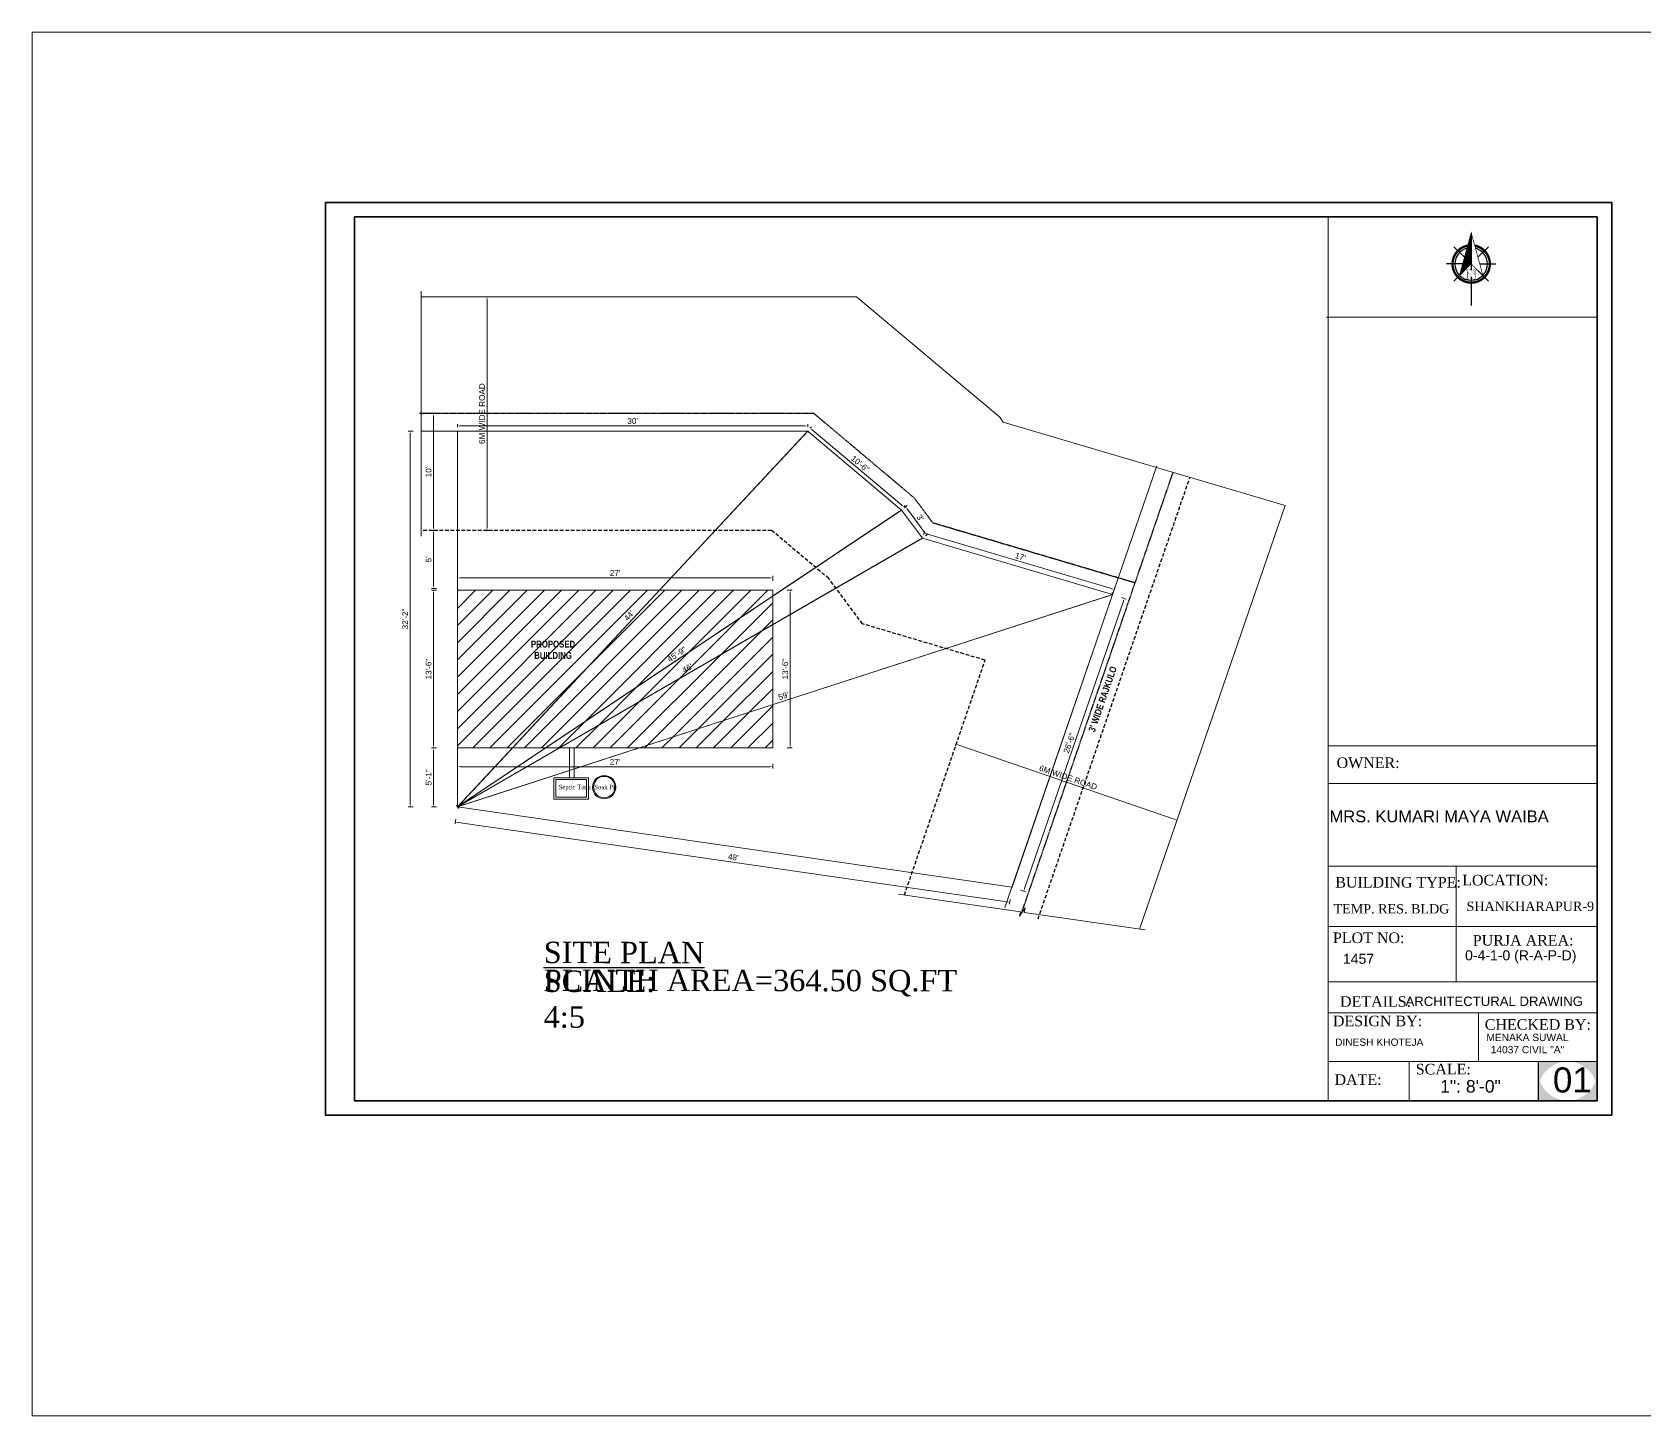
# Model space of a CAD drawing. Header units: inches. Extents: x 45643 to 78083, y -17830 to -3084.
# Drawn here: x 47550 to 48875, y -14498 to -13361 of the extents above; entities that cross this region are included whole.
import ezdxf

# ---------------------------------------------------------------- set-up
doc = ezdxf.new("R2010")
doc.units = ezdxf.units.IN
doc.header["$MEASUREMENT"] = 0
doc.linetypes.add('CENTER2', pattern=[1.125, 0.75, -0.125, 0.125, -0.125])
doc.linetypes.add('DASHED2', pattern=[0.375, 0.25, -0.125])
doc.layers.add('DIMENTION', color=8, linetype='Continuous')
doc.layers.add('plan wall', color=7, linetype='Continuous')
for name, color, linetype, lineweight in [('door', 3, 'Continuous', 13), ('REBARS', 50, 'Continuous', 20), ('Siteplan', 7, 'Continuous', 30), ('steps', 253, 'Continuous', 20), ('Text', 7, 'Continuous', 9), ('WALL - A', 1, 'Continuous', 40)]:
    doc.layers.add(name, color=color, linetype=linetype, lineweight=lineweight)
doc.layers.add('Normal Wall', color=7, linetype='Continuous', lineweight=35, true_color=0xffaf89)
doc.layers.add('Rear Wall', color=7, linetype='Continuous', lineweight=20, true_color=0xd4e480)
doc.styles.add('Lettring Text', font='arial.ttf')
doc.styles.get("Standard").update_dxf_attribs({"font": 'times.ttf'})
doc.styles.add('SwissBT', font='swiss.ttf', dxfattribs={"height": 12})
doc.dimstyles.new('Copy of Standard', dxfattribs={"dimtxt": 5, "dimasz": 6, "dimexe": 6, "dimexo": 12, "dimgap": 6, "dimtad": 1, "dimdec": 0, "dimzin": 0, "dimdsep": 46, "dimlunit": 3, "dimtxsty": 'Standard', "dimblk": 'OBLIQUE', "dimcen": 0.09, "dimdle": 6, "dimclrd": 256, "dimclre": 256, "dimclrt": 256, "dimadec": 0, "dimazin": 0, "dimtfac": 1, "dimtdec": 0, "dimtix": 1, "dimtmove": 2, "dimatfit": 3, "dimfxl": 6, "dimfxlon": 1, "dimtolj": 1, "dimtzin": 0, "dimlwd": 13, "dimlwe": 13, "dimarcsym": 0})
pattern_1 = [(45, (-679.002, -2786.974), (-8.83883476, 8.83883476), [])]

# ---------------------------------------------------------------- blocks, each defined once
blk = doc.blocks.new('*D1180')
at = {"layer": 'Defpoints', "color": 0, "ltscale": 0.5, "transparency": 16777216}
for p in [(355384.2, -32941.4), (355954.3, -33023.8), (355952, -33039.5)]:
    blk.add_point(p, dxfattribs=at)
at = {"layer": 'steps', "color": 7, "ltscale": 0.5, "transparency": 16777216}
for p, q in [((355382.4, -32954.1), (355381.6, -32959)), ((355384.8, -32957.5), (355949.2, -33039)), ((355952.4, -33036.5), (355951.7, -33041.4))]:
    blk.add_line(p, q, dxfattribs=at)
for points in [[(355384.8, -32957), (355384.7, -32957.9), (355381.9, -32957)], [(355949.2, -33038.6), (355949.1, -33039.5), (355952, -33039.5)]]:
    blk.add_solid(points, dxfattribs=at)
at = {"layer": 'steps', "color": 7, "ltscale": 0.5, "transparency": 16777216, "insert": (355667.7, -32993.2), "char_height": 6, "attachment_point": 5, "rotation": 351.7744, "style": 'Lettring Text'}
blk.add_mtext("\\A1;48'", dxfattribs=at)
blk = doc.blocks.new('_Oblique')
at = {"color": 0, "linetype": 'ByBlock', "lineweight": -2}
blk.add_line((-0.5, -0.5), (0.5, 0.5), dxfattribs=at)
blk = doc.blocks.new('*D1181')
at = {"layer": 'Defpoints', "color": 0, "ltscale": 0.5, "transparency": 16777216}
for p in [(355384.2, -32555.2), (355335.5, -32941.4), (355384.2, -32941.4)]:
    blk.add_point(p, dxfattribs=at)
at = {"layer": 'steps', "color": 7, "ltscale": 0.5, "transparency": 16777216}
for p, q in [((355338.5, -32555.2), (355333.5, -32555.2)), ((355335.5, -32558), (355335.5, -32938.5)), ((355338.5, -32941.4), (355333.5, -32941.4))]:
    blk.add_line(p, q, dxfattribs=at)
for points in [[(355335, -32558), (355336, -32558), (355335.5, -32555.2)], [(355335, -32938.5), (355336, -32938.5), (355335.5, -32941.4)]]:
    blk.add_solid(points, dxfattribs=at)
at = {"layer": 'steps', "color": 7, "ltscale": 0.5, "transparency": 16777216, "insert": (355330.4, -32748.3), "char_height": 6, "attachment_point": 5, "rotation": 90, "style": 'Lettring Text'}
blk.add_mtext('\\A1;32\'-2"', dxfattribs=at)
blk = doc.blocks.new('*D1182')
at = {"layer": 'Defpoints', "color": 0, "ltscale": 0.5, "transparency": 16777216}
for p in [(355384.2, -32537.2), (355359.5, -32657.2), (355384.2, -32657.2)]:
    blk.add_point(p, dxfattribs=at)
at = {"layer": 'steps', "color": 7, "ltscale": 0.5, "transparency": 16777216}
for p, q in [((355362.5, -32537.2), (355357.5, -32537.2)), ((355359.5, -32540), (355359.5, -32654.3)), ((355362.5, -32657.2), (355357.5, -32657.2))]:
    blk.add_line(p, q, dxfattribs=at)
for points in [[(355359, -32540), (355360, -32540), (355359.5, -32537.2)], [(355359, -32654.3), (355360, -32654.3), (355359.5, -32657.2)]]:
    blk.add_solid(points, dxfattribs=at)
at = {"layer": 'steps', "color": 7, "ltscale": 0.5, "transparency": 16777216, "insert": (355354.4, -32597.2), "char_height": 6, "attachment_point": 5, "rotation": 90, "style": 'Lettring Text'}
blk.add_mtext("\\A1;10'", dxfattribs=at)
blk = doc.blocks.new('*D1183')
at = {"layer": 'Defpoints', "color": 0, "ltscale": 0.5, "transparency": 16777216}
for p in [(355939.9, -32751.8), (356166.9, -32829.9), (356123.8, -32955.1)]:
    blk.add_point(p, dxfattribs=at)
at = {"layer": 'steps', "color": 7, "ltscale": 0.5, "transparency": 16777216}
for p, q in [((355897.9, -32874.2), (355896.2, -32878.9)), ((355899.6, -32878), (356121.1, -32954.2)), ((356124.8, -32952.3), (356123.2, -32957))]:
    blk.add_line(p, q, dxfattribs=at)
for points in [[(355899.7, -32877.5), (355899.4, -32878.4), (355896.9, -32877)], [(356121.3, -32953.7), (356121, -32954.6), (356123.8, -32955.1)]]:
    blk.add_solid(points, dxfattribs=at)
at = {"layer": 'steps', "color": 7, "ltscale": 0.5, "transparency": 16777216, "insert": (356012, -32911.3), "char_height": 6, "attachment_point": 5, "rotation": 341.019, "style": 'Lettring Text'}
blk.add_mtext('\\A1;6M WIDE ROAD', dxfattribs=at)
blk = doc.blocks.new('*D1184')
at = {"layer": 'Defpoints', "color": 0, "ltscale": 0.5, "transparency": 16777216}
for p in [(356057.7, -32723.1), (356057.7, -32723.1), (355384.2, -32941.4)]:
    blk.add_point(p, dxfattribs=at)
at = {"layer": 'steps', "color": 7, "ltscale": 0.5, "transparency": 16777216}
for p, q in [((355386.9, -32940.5), (356055, -32724)), ((356057.7, -32723.1), (356057.1, -32721.2)), ((355384.2, -32941.4), (355383.6, -32939.5))]:
    blk.add_line(p, q, dxfattribs=at)
for points in [[(356054.8, -32723.5), (356055.1, -32724.4), (356057.7, -32723.1)], [(355386.8, -32940.1), (355387.1, -32941), (355384.2, -32941.4)]]:
    blk.add_solid(points, dxfattribs=at)
at = {"layer": 'steps', "color": 7, "ltscale": 0.5, "transparency": 16777216, "insert": (355719.4, -32827.4), "char_height": 6, "attachment_point": 5, "rotation": 17.9588, "style": 'Lettring Text'}
blk.add_mtext("\\A1;59'", dxfattribs=at)
blk = doc.blocks.new('*D1176')
at = {"layer": 'Defpoints', "color": 0, "ltscale": 0.5, "transparency": 16777216}
for p in [(355862.1, -32665.2), (355862.1, -32665.2), (355384.2, -32941.4)]:
    blk.add_point(p, dxfattribs=at)
at = {"layer": 'steps', "color": 7, "ltscale": 0.5, "transparency": 16777216}
for p, q in [((355386.7, -32940), (355859.6, -32666.6)), ((355862.1, -32665.2), (355861.1, -32663.4)), ((355384.2, -32941.4), (355383.2, -32939.7))]:
    blk.add_line(p, q, dxfattribs=at)
for points in [[(355859.4, -32666.2), (355859.8, -32667), (355862.1, -32665.2)], [(355386.4, -32939.5), (355386.9, -32940.4), (355384.2, -32941.4)]]:
    blk.add_solid(points, dxfattribs=at)
at = {"layer": 'steps', "color": 7, "ltscale": 0.5, "transparency": 16777216, "insert": (355620.6, -32798.9), "char_height": 6, "attachment_point": 5, "rotation": 30.029, "style": 'Lettring Text'}
blk.add_mtext("\\A1;46'", dxfattribs=at)
blk = doc.blocks.new('*D1177')
at = {"layer": 'Defpoints', "color": 0, "ltscale": 0.5, "transparency": 16777216}
for p in [(355840.6, -32636.3), (355840.6, -32636.3), (355384.2, -32941.4)]:
    blk.add_point(p, dxfattribs=at)
at = {"layer": 'steps', "color": 7, "ltscale": 0.5, "transparency": 16777216}
for p, q in [((355386.6, -32939.8), (355838.2, -32637.9)), ((355840.6, -32636.3), (355841.7, -32637.9)), ((355384.2, -32941.4), (355385.3, -32943.1))]:
    blk.add_line(p, q, dxfattribs=at)
for points in [[(355837.9, -32637.5), (355838.5, -32638.3), (355840.6, -32636.3)], [(355386.3, -32939.4), (355386.8, -32940.2), (355384.2, -32941.4)]]:
    blk.add_solid(points, dxfattribs=at)
at = {"layer": 'steps', "color": 7, "ltscale": 0.5, "transparency": 16777216, "insert": (355609.6, -32784.6), "char_height": 6, "attachment_point": 5, "rotation": 33.7635, "style": 'Lettring Text'}
blk.add_mtext('\\A1;45\'-9"', dxfattribs=at)
blk = doc.blocks.new('*D1178')
at = {"layer": 'Defpoints', "color": 0, "ltscale": 0.5, "transparency": 16777216}
for p in [(355744.2, -32555.2), (355744.2, -32555.2), (355384.2, -32941.4)]:
    blk.add_point(p, dxfattribs=at)
at = {"layer": 'steps', "color": 7, "ltscale": 0.5, "transparency": 16777216}
for p, q in [((355386.1, -32939.3), (355742.2, -32557.3)), ((355744.2, -32555.2), (355745.6, -32556.5)), ((355384.2, -32941.4), (355385.6, -32942.8))]:
    blk.add_line(p, q, dxfattribs=at)
for points in [[(355741.9, -32556.9), (355742.6, -32557.6), (355744.2, -32555.2)], [(355385.8, -32939), (355386.5, -32939.6), (355384.2, -32941.4)]]:
    blk.add_solid(points, dxfattribs=at)
at = {"layer": 'steps', "color": 7, "ltscale": 0.5, "transparency": 16777216, "insert": (355560.5, -32744.9), "char_height": 6, "attachment_point": 5, "rotation": 47.0142, "style": 'Lettring Text'}
blk.add_mtext("\\A1;44'", dxfattribs=at)
blk = doc.blocks.new('*D1185')
at = {"layer": 'Defpoints', "color": 0, "ltscale": 0.5, "transparency": 16777216}
for p in [(355384.2, -32706.1), (355384.2, -32718.8), (355708.2, -32718.8)]:
    blk.add_point(p, dxfattribs=at)
at = {"layer": 'steps', "color": 7, "ltscale": 0.5, "transparency": 16777216}
for p, q in [((355384.2, -32709.1), (355384.2, -32704.1)), ((355705.3, -32706.1), (355387.1, -32706.1)), ((355708.2, -32709.1), (355708.2, -32704.1))]:
    blk.add_line(p, q, dxfattribs=at)
for points in [[(355387.1, -32705.7), (355387.1, -32706.6), (355384.2, -32706.1)], [(355705.3, -32705.7), (355705.3, -32706.6), (355708.2, -32706.1)]]:
    blk.add_solid(points, dxfattribs=at)
at = {"layer": 'steps', "color": 7, "ltscale": 0.5, "transparency": 16777216, "insert": (355546.2, -32701.1), "char_height": 6, "attachment_point": 5, "style": 'Lettring Text'}
blk.add_mtext("\\A1;27'", dxfattribs=at)
blk = doc.blocks.new('*D1186')
at = {"layer": 'Defpoints', "color": 0, "ltscale": 0.5, "transparency": 16777216}
for p in [(355384.2, -32880.8), (355708.2, -32880.8), (355708.2, -32900.1)]:
    blk.add_point(p, dxfattribs=at)
at = {"layer": 'steps', "color": 7, "ltscale": 0.5, "transparency": 16777216}
for p, q in [((355384.2, -32897.1), (355384.2, -32902.1)), ((355387.1, -32900.1), (355705.3, -32900.1)), ((355708.2, -32897.1), (355708.2, -32902.1))]:
    blk.add_line(p, q, dxfattribs=at)
for points in [[(355387.1, -32899.7), (355387.1, -32900.6), (355384.2, -32900.1)], [(355705.3, -32899.7), (355705.3, -32900.6), (355708.2, -32900.1)]]:
    blk.add_solid(points, dxfattribs=at)
at = {"layer": 'steps', "color": 7, "ltscale": 0.5, "transparency": 16777216, "insert": (355546.2, -32895.1), "char_height": 6, "attachment_point": 5, "style": 'Lettring Text'}
blk.add_mtext("\\A1;27'", dxfattribs=at)
blk = doc.blocks.new('*D1179')
at = {"layer": 'Defpoints', "color": 0, "ltscale": 0.5, "transparency": 16777216}
for p in [(355708.2, -32718.8), (355726.1, -32718.8), (355708.2, -32880.8)]:
    blk.add_point(p, dxfattribs=at)
at = {"layer": 'steps', "color": 7, "ltscale": 0.5, "transparency": 16777216}
for p, q in [((355723.1, -32718.8), (355728.1, -32718.8)), ((355726.1, -32877.9), (355726.1, -32721.7)), ((355723.1, -32880.8), (355728.1, -32880.8))]:
    blk.add_line(p, q, dxfattribs=at)
for points in [[(355725.7, -32721.7), (355726.6, -32721.7), (355726.1, -32718.8)], [(355725.7, -32877.9), (355726.6, -32877.9), (355726.1, -32880.8)]]:
    blk.add_solid(points, dxfattribs=at)
at = {"layer": 'steps', "color": 7, "ltscale": 0.5, "transparency": 16777216, "insert": (355721.1, -32799.8), "char_height": 6, "attachment_point": 5, "rotation": 90, "style": 'Lettring Text'}
blk.add_mtext('\\A1;13\'-6"', dxfattribs=at)
blk = doc.blocks.new('*D1187')
at = {"layer": 'Defpoints', "color": 0, "ltscale": 0.5, "transparency": 16777216}
for p in [(355384.2, -32657.2), (355359.5, -32716.8), (355384.2, -32716.8)]:
    blk.add_point(p, dxfattribs=at)
at = {"layer": 'steps', "color": 7, "ltscale": 0.5, "transparency": 16777216}
for p, q in [((355362.5, -32657.2), (355357.5, -32657.2)), ((355359.5, -32660), (355359.5, -32713.9)), ((355362.5, -32716.8), (355357.5, -32716.8))]:
    blk.add_line(p, q, dxfattribs=at)
for points in [[(355359, -32660), (355360, -32660), (355359.5, -32657.2)], [(355359, -32713.9), (355360, -32713.9), (355359.5, -32716.8)]]:
    blk.add_solid(points, dxfattribs=at)
at = {"layer": 'steps', "color": 7, "ltscale": 0.5, "transparency": 16777216, "insert": (355354.4, -32687), "char_height": 6, "attachment_point": 5, "rotation": 90, "style": 'Lettring Text'}
blk.add_mtext("\\A1;5'", dxfattribs=at)
blk = doc.blocks.new('*D1188')
at = {"layer": 'Defpoints', "color": 0, "ltscale": 0.5, "transparency": 16777216}
for p in [(355570.6, -32417.2), (355414.5, -32657.2), (355570.6, -32657.2)]:
    blk.add_point(p, dxfattribs=at)
at = {"layer": 'steps', "color": 7, "ltscale": 0.5, "transparency": 16777216}
for p, q in [((355417.5, -32417.2), (355412.5, -32417.2)), ((355414.5, -32420), (355414.5, -32654.3)), ((355417.5, -32657.2), (355412.5, -32657.2))]:
    blk.add_line(p, q, dxfattribs=at)
for points in [[(355414, -32420), (355415, -32420), (355414.5, -32417.2)], [(355414, -32654.3), (355415, -32654.3), (355414.5, -32657.2)]]:
    blk.add_solid(points, dxfattribs=at)
at = {"layer": 'steps', "color": 7, "ltscale": 0.5, "transparency": 16777216, "insert": (355409.4, -32537.2), "char_height": 6, "attachment_point": 5, "rotation": 90, "style": 'Lettring Text'}
blk.add_mtext('\\A1;6M WIDE ROAD', dxfattribs=at)
blk = doc.blocks.new('*D1189')
at = {"layer": 'Defpoints', "color": 0, "ltscale": 0.5, "transparency": 16777216}
for p in [(355384.2, -32549.9), (355384.2, -32555.2), (355744.2, -32555.2)]:
    blk.add_point(p, dxfattribs=at)
at = {"layer": 'steps', "color": 7, "ltscale": 0.5, "transparency": 16777216}
for p, q in [((355384.2, -32551.2), (355384.2, -32547.9)), ((355741.3, -32549.9), (355387.1, -32549.9)), ((355744.2, -32551.2), (355744.2, -32547.9))]:
    blk.add_line(p, q, dxfattribs=at)
for points in [[(355387.1, -32549.4), (355387.1, -32550.3), (355384.2, -32549.9)], [(355741.3, -32549.4), (355741.3, -32550.3), (355744.2, -32549.9)]]:
    blk.add_solid(points, dxfattribs=at)
at = {"layer": 'steps', "color": 7, "ltscale": 0.5, "transparency": 16777216, "insert": (355564.2, -32544.8), "char_height": 6, "attachment_point": 5, "style": 'Lettring Text'}
blk.add_mtext("\\A1;30'", dxfattribs=at)
blk = doc.blocks.new('*D1190')
at = {"layer": 'Defpoints', "color": 0, "ltscale": 0.5, "transparency": 16777216}
for p in [(355744.2, -32555.2), (355746.7, -32552.1), (355840.6, -32636.3)]:
    blk.add_point(p, dxfattribs=at)
at = {"layer": 'door', "color": 7, "ltscale": 0.5, "transparency": 16777216}
for p, q in [((355746.7, -32552.1), (355748, -32550.6)), ((355840.9, -32631.4), (355748.9, -32554)), ((355843.1, -32633.3), (355844.4, -32631.7))]:
    blk.add_line(p, q, dxfattribs=at)
for points in [[(355749.2, -32553.6), (355748.6, -32554.4), (355746.7, -32552.1)], [(355841.2, -32631), (355840.6, -32631.8), (355843.1, -32633.3)]]:
    blk.add_solid(points, dxfattribs=at)
at = {"layer": 'door', "color": 7, "ltscale": 0.5, "transparency": 16777216, "insert": (355798.2, -32588.8), "char_height": 6, "attachment_point": 5, "rotation": 319.9182, "style": 'Lettring Text'}
blk.add_mtext('\\A1;10\'-6"', dxfattribs=at)
blk = doc.blocks.new('*D1191')
at = {"layer": 'Defpoints', "color": 0, "ltscale": 0.5, "transparency": 16777216}
for p in [(355840.6, -32636.3), (355845, -32633), (355862.1, -32665.2)]:
    blk.add_point(p, dxfattribs=at)
at = {"layer": 'steps', "color": 7, "ltscale": 0.5, "transparency": 16777216}
for p, q in [((355843.8, -32633.9), (355846.6, -32631.8)), ((355864.7, -32659.6), (355846.7, -32635.3)), ((355865.3, -32662.8), (355868.1, -32660.7))]:
    blk.add_line(p, q, dxfattribs=at)
for points in [[(355847.1, -32635), (355846.3, -32635.6), (355845, -32633)], [(355865.1, -32659.3), (355864.4, -32659.9), (355866.5, -32661.9)]]:
    blk.add_solid(points, dxfattribs=at)
at = {"layer": 'steps', "color": 7, "ltscale": 0.5, "transparency": 16777216, "insert": (355859.8, -32644.4), "char_height": 6, "attachment_point": 5, "rotation": 306.6739, "style": 'Lettring Text'}
blk.add_mtext("\\A1;3'", dxfattribs=at)
blk = doc.blocks.new('*D1192')
at = {"layer": 'Defpoints', "color": 0, "ltscale": 0.5, "transparency": 16777216}
for p in [(355862.1, -32665.2), (355863.6, -32660), (356057.7, -32723.1)]:
    blk.add_point(p, dxfattribs=at)
at = {"layer": 'steps', "color": 7, "ltscale": 0.5, "transparency": 16777216}
for p, q in [((355863.2, -32661.3), (355864.2, -32658.1)), ((356056.5, -32717.1), (355866.4, -32660.8)), ((356058.8, -32719.3), (356059.8, -32716))]:
    blk.add_line(p, q, dxfattribs=at)
for points in [[(355866.5, -32660.4), (355866.2, -32661.3), (355863.6, -32660)], [(356056.6, -32716.7), (356056.3, -32717.6), (356059.2, -32717.9)]]:
    blk.add_solid(points, dxfattribs=at)
at = {"layer": 'steps', "color": 7, "ltscale": 0.5, "transparency": 16777216, "insert": (355962.8, -32684.2), "char_height": 6, "attachment_point": 5, "rotation": 343.4993, "style": 'Lettring Text'}
blk.add_mtext("\\A1;17'", dxfattribs=at)
blk = doc.blocks.new('*D1193')
at = {"layer": 'Defpoints', "color": 0, "ltscale": 0.5, "transparency": 16777216}
for p in [(356057.7, -32723.1), (356069.7, -32727.2), (355954.3, -33023.8)]:
    blk.add_point(p, dxfattribs=at)
at = {"layer": 'steps', "color": 7, "ltscale": 0.5, "transparency": 16777216}
for p, q in [((355967.2, -33025.2), (356068.8, -32729.9)), ((356066.9, -32726.3), (356071.6, -32727.9)), ((355963.4, -33027), (355968.2, -33028.6))]:
    blk.add_line(p, q, dxfattribs=at)
for points in [[(356068.3, -32729.8), (356069.2, -32730.1), (356069.7, -32727.2)], [(355966.7, -33025.1), (355967.7, -33025.4), (355966.3, -33027.9)]]:
    blk.add_solid(points, dxfattribs=at)
at = {"layer": 'steps', "color": 7, "ltscale": 0.5, "transparency": 16777216, "insert": (356013.2, -32875.9), "char_height": 6, "attachment_point": 5, "rotation": 71.019, "style": 'Lettring Text'}
blk.add_mtext('\\A1;26\'-6"', dxfattribs=at)
blk = doc.blocks.new('*D1194')
at = {"layer": 'Defpoints', "color": 0, "ltscale": 0.5, "transparency": 16777216}
for p in [(355359.5, -32718.8), (355384.2, -32718.8), (355384.2, -32880.8)]:
    blk.add_point(p, dxfattribs=at)
at = {"layer": 'steps', "color": 7, "ltscale": 0.5, "transparency": 16777216}
for p, q in [((355362.5, -32718.8), (355357.5, -32718.8)), ((355359.5, -32877.9), (355359.5, -32721.7)), ((355362.5, -32880.8), (355357.5, -32880.8))]:
    blk.add_line(p, q, dxfattribs=at)
for points in [[(355359, -32721.7), (355360, -32721.7), (355359.5, -32718.8)], [(355359, -32877.9), (355360, -32877.9), (355359.5, -32880.8)]]:
    blk.add_solid(points, dxfattribs=at)
at = {"layer": 'steps', "color": 7, "ltscale": 0.5, "transparency": 16777216, "insert": (355354.4, -32799.8), "char_height": 6, "attachment_point": 5, "rotation": 90, "style": 'Lettring Text'}
blk.add_mtext('\\A1;13\'-6"', dxfattribs=at)
blk = doc.blocks.new('*D1195')
at = {"layer": 'Defpoints', "color": 0, "ltscale": 0.5, "transparency": 16777216}
for p in [(355384.2, -32880.8), (355359.5, -32941.4), (355384.2, -32941.4)]:
    blk.add_point(p, dxfattribs=at)
at = {"layer": 'steps', "color": 7, "ltscale": 0.5, "transparency": 16777216}
for p, q in [((355362.5, -32880.8), (355357.5, -32880.8)), ((355359.5, -32883.7), (355359.5, -32938.5)), ((355362.5, -32941.4), (355357.5, -32941.4))]:
    blk.add_line(p, q, dxfattribs=at)
for points in [[(355359, -32883.7), (355360, -32883.7), (355359.5, -32880.8)], [(355359, -32938.5), (355360, -32938.5), (355359.5, -32941.4)]]:
    blk.add_solid(points, dxfattribs=at)
at = {"layer": 'steps', "color": 7, "ltscale": 0.5, "transparency": 16777216, "insert": (355354.4, -32911.1), "char_height": 6, "attachment_point": 5, "rotation": 90, "style": 'Lettring Text'}
blk.add_mtext('\\A1;5\'-1"', dxfattribs=at)
blk = doc.blocks.new('*X798')
at = {"color": 0}
for p, q in [((145.56, -416.06), (147.62, -414)), ((145.76, -415.33), (147.62, -413.47)), ((145.96, -414.6), (147.62, -412.94)), ((146.16, -413.87), (147.62, -412.41)), ((146.36, -413.14), (147.62, -411.88)), ((146.55, -412.41), (147.62, -411.35)), ((146.75, -411.68), (147.62, -410.82)), ((146.95, -410.95), (147.62, -410.29)), ((147.15, -410.22), (147.62, -409.76)), ((147.35, -409.49), (147.62, -409.23)), ((147.55, -408.76), (147.62, -408.7)), ((142.96, -425.55), (147.62, -420.89)), ((143.16, -424.82), (147.62, -420.36)), ((143.36, -424.09), (147.62, -419.83)), ((143.56, -423.36), (147.62, -419.3)), ((143.76, -422.63), (147.62, -418.77)), ((143.96, -421.9), (147.62, -418.24)), ((144.16, -421.17), (147.62, -417.71)), ((144.36, -420.44), (147.62, -417.18)), ((144.56, -419.71), (147.62, -416.65)), ((144.76, -418.98), (147.62, -416.12)), ((144.96, -418.25), (147.62, -415.59)), ((145.16, -417.52), (147.62, -415.06)), ((145.36, -416.79), (147.62, -414.53)), ((142.76, -426.28), (147.62, -421.42))]:
    blk.add_line(p, q, dxfattribs=at)
blk = doc.blocks.new('NORTH_15')
for p, q in [((-2.87, 2.87), (-7.37, 7.37)), ((0, 3.66), (0, 10.62)), ((2.87, 2.87), (7.37, 7.37)), ((-13.37, 0), (2.72, 0)), ((5.49, 0), (17.83, 0)), ((-2.87, -2.87), (-7.37, -7.37)), ((0, -3.66), (0, -10.62)), ((2.87, -2.87), (7.37, -7.37))]:
    blk.add_line(p, q)
at = {"const_width": 1}
for points in [[(0, -8, 1), (0, 8, 0.359415), (-7.86, 1.52, 1)], [(-7.86, -1.52, 0.359415), (0, -8, 1)]]:
    blk.add_lwpolyline(points, format="xyb", dxfattribs=at)
for points, const_width in [([(4.96, -5.01), (-13.37, 0), (4.9, 5), (0, 0), (4.96, -5.01)], 0.3), ([(5.93, -1.55), (6, -1.55), (6.07, -1.54), (6.13, -1.53), (6.17, -1.52), (6.22, -1.51), (6.26, -1.49), (6.28, -1.47), (6.3, -1.45), (6.32, -1.42), (6.33, -1.39), (6.35, -1.34), (6.36, -1.29), (6.37, -1.23), (6.38, -1.16), (6.38, -1.08), (6.38, -1), (6.54, -1), (6.54, -2.34), (6.38, -2.34), (6.38, -2.3), (6.38, -2.23), (6.38, -2.16), (6.37, -2.09), (6.36, -2.04), (6.35, -1.99), (6.33, -1.95), (6.32, -1.91), (6.3, -1.88), (6.28, -1.86), (6.26, -1.83), (6.22, -1.81), (6.18, -1.8), (6.13, -1.78), (6.07, -1.77), (6.01, -1.76), (5.95, -1.76), (2.66, -1.76), (2.66, -2.34), (2.5, -2.34), (2.5, -0.16), (4.71, 1.44), (3.14, 1.44), (3.07, 1.44), (3, 1.43), (2.94, 1.42), (2.89, 1.41), (2.85, 1.4), (2.81, 1.38), (2.78, 1.36), (2.76, 1.34), (2.74, 1.31), (2.72, 1.27), (2.7, 1.22), (2.69, 1.17), (2.68, 1.11), (2.67, 1.04), (2.66, 0.97), (2.66, 0.89), (2.66, 0.87), (2.5, 0.87), (2.5, 2.21), (2.66, 2.21), (2.66, 2.17), (2.66, 2.09), (2.67, 2.03), (2.68, 1.97), (2.69, 1.91), (2.7, 1.86), (2.71, 1.82), (2.73, 1.78), (2.75, 1.76), (2.77, 1.74), (2.8, 1.72), (2.85, 1.7), (2.89, 1.68), (2.94, 1.67), (3, 1.66), (3.07, 1.66), (3.14, 1.66), (6.54, 1.66), (6.54, 0.75), (3.33, -1.55), (5.93, -1.55), (5.93, -1.55)], 0.1)]:
    blk.add_lwpolyline(points, dxfattribs=dict(const_width=const_width))
for start, end in [(90, 164.97304), (270, 90), (195.02696, 270)]:
    blk.add_arc((0, 0), 7, start, end)
at = {"rotation": 90}
blk.add_blockref('*X798', (-421.89, -147.62), dxfattribs=at)
blk = doc.blocks.new('A$C0BDB7EE9')
at = {"layer": 'Siteplan', "xscale": 2.999999999999779, "yscale": 2.999999999999779, "zscale": 2.999999999999779, "rotation": 247.8612575918487}
blk.add_blockref('NORTH_15', (20.2, 49.5), dxfattribs=at)
blk = doc.blocks.new('A$C327B4BBD')
at = {"layer": 'DIMENTION', "ltscale": 0.3, "xscale": 1.171875000000082, "yscale": 1.171875000000082, "zscale": 1.171875000000082, "rotation": 112.1387424081494}
blk.add_blockref('A$C0BDB7EE9', (16.1, 0), dxfattribs=at)
blk = doc.blocks.new('SPLN')
at = {"layer": 'door', "ltscale": 0.5}
h = blk.add_hatch(dxfattribs=at)
h.set_pattern_fill('ANSI31', color=256, scale=100)
h.set_pattern_definition(pattern_1)
h.paths.add_polyline_path([(355384.2, -32880.8), (355440.7, -32880.8), (355591.7, -32718.8), (355384.2, -32718.8)])
h.paths.add_polyline_path([(355560.5, -32754.1), (355570, -32743.9), (355560.9, -32735.5), (355551.4, -32745.7)], flags=25)
h.paths.add_polyline_path([(355456.5, -32792.8), (355508.4, -32792.8), (355508.4, -32766.8), (355456.5, -32766.8)], flags=24)
h = blk.add_hatch(dxfattribs=at)
h.set_pattern_fill('ANSI31', color=256, scale=100)
h.set_pattern_definition(pattern_1)
h.paths.add_polyline_path([(355708.2, -32724.8), (355708.2, -32718.8), (355591.7, -32718.8), (355440.7, -32880.8), (355474.9, -32880.8)])
h.paths.add_polyline_path([(355603, -32796.5), (355623.3, -32783), (355616.4, -32772.7), (355596.2, -32786.2)], flags=25)
h = blk.add_hatch(dxfattribs=at)
h.set_pattern_fill('ANSI31', color=256, scale=100)
h.set_pattern_definition(pattern_1)
h.paths.add_polyline_path([(355474.9, -32880.8), (355489.1, -32880.8), (355708.2, -32754.1), (355708.2, -32724.8)])
h.paths.add_polyline_path([(355617.8, -32807.7), (355629.9, -32800.7), (355623.7, -32790), (355611.6, -32797)], flags=25)
h = blk.add_hatch(dxfattribs=at)
h.set_pattern_fill('ANSI31', color=256, scale=100)
h.set_pattern_definition(pattern_1)
h.paths.add_polyline_path([(355708.2, -32836.4), (355708.2, -32754.1), (355489.1, -32880.8), (355571.2, -32880.8)])
h.paths.add_polyline_path([(355727.3, -32812.2), (355727.3, -32787.9), (355714.9, -32787.9), (355714.9, -32812.2)], flags=9)
h = blk.add_hatch(dxfattribs=at)
h.set_pattern_fill('ANSI31', color=256, scale=100)
h.set_pattern_definition(pattern_1)
h.paths.add_polyline_path([(355708.2, -32880.8), (355708.2, -32836.4), (355571.2, -32880.8)])
for p, q in [((355794.5, -32417.2), (355346.7, -32417.2)), ((355941.7, -32541), (355794.5, -32417.2)), ((355945.3, -32545.9), (355941.7, -32541)), ((355744.2, -32555.2), (355346.7, -32555.2)), ((355384.2, -32555.2), (355384.2, -32941.4)), ((355384.2, -32941.4), (355744.2, -32555.2)), ((355840.6, -32636.3), (355744.2, -32555.2)), ((356235.1, -32631.7), (355945.3, -32545.9)), ((355947, -33044.8), (356103.1, -32591)), ((355384.2, -32941.4), (355840.6, -32636.3)), ((355862.1, -32665.2), (355840.6, -32636.3)), ((356085.3, -33067), (356235.1, -32631.7)), ((355384.2, -32941.4), (355862.1, -32665.2)), ((356057.7, -32723.1), (355862.1, -32665.2)), ((355384.2, -32880.8), (355384.2, -32718.8)), ((355384.2, -32718.8), (355708.2, -32718.8)), ((355384.2, -32941.4), (356057.7, -32723.1)), ((355708.2, -32880.8), (355708.2, -32718.8)), ((355384.2, -32880.8), (355708.2, -32880.8)), ((355499.2, -32880.8), (355499.2, -32911.4)), ((355504, -32880.8), (355504, -32911.4)), ((355483.2, -32911.4), (355518.7, -32911.4)), ((355483.2, -32933.4), (355483.2, -32911.4)), ((355485.2, -32913.4), (355516.7, -32913.4)), ((355485.2, -32931.4), (355485.2, -32913.4)), ((355516.7, -32913.4), (355516.7, -32931.4)), ((355518.7, -32911.4), (355518.7, -32933.4)), ((355518.7, -32933.4), (355483.2, -32933.4)), ((355516.7, -32931.4), (355485.2, -32931.4)), ((355384.2, -32941.4), (355954.3, -33023.8))]:
    blk.add_line(p, q, dxfattribs=at)
at = {"layer": 'door', "color": 41, "ltscale": 0.5, "true_color": 0xf4ee51}
blk.add_line((355954.3, -33023.8), (356057.7, -32723.1), dxfattribs=at)
at = {"layer": 'door', "linetype": 'Continuous', "ltscale": 0.5}
for points in [[(355346.7, -32411.2), (355346.7, -32536.1), (355345.2, -32537), (355348.2, -32537.3), (355346.7, -32538.2), (355346.7, -32663.2)], [(356091.3, -33067.9), (355966.9, -33049.9), (355967.7, -33045.2), (355962.1, -33053.6), (355962.9, -33049.2), (355837.6, -33031.2)]]:
    blk.add_lwpolyline(points, dxfattribs=at)
at = {"layer": 'door', "ltscale": 0.5}
for radius in [12, 11]:
    blk.add_circle((355535, -32921.1), radius, dxfattribs=at)
at = {"layer": 'WALL - A', "linetype": 'CENTER2', "lineweight": -3}
for p, q in [((355750.8, -32537.2), (355346.7, -32537.2)), ((355853.8, -32623.9), (355750.8, -32537.2)), ((355964.1, -33050.6), (356119.9, -32597.6)), ((355873, -32649.6), (355853.8, -32623.9)), ((356080.8, -32711.2), (355873, -32649.6))]:
    blk.add_line(p, q, dxfattribs=at)
at = {"layer": 'WALL - A', "linetype": 'DASHED2', "lineweight": -3, "ltscale": 15}
for p, q in [((355981.1, -33056.5), (356137.2, -32602.7)), ((355707, -32657.2), (355346.7, -32657.2)), ((355765.9, -32706.7), (355707, -32657.2)), ((355800.6, -32753.3), (355765.9, -32706.7)), ((355926.6, -32790.6), (355800.6, -32753.3)), ((355843.6, -33032.1), (355926.6, -32790.6))]:
    blk.add_line(p, q, dxfattribs=at)
at = {"layer": 'steps', "color": 7}
for s, p in [('Septic Tank', (355488.1, -32923.3)), ('Soak Pit', (355524.7, -32923.3))]:
    blk.add_text(s, height=4.54, dxfattribs=at).set_placement(p)
at = {"layer": 'steps', "color": 7, "ltscale": 0.3, "insert": (355482.4, -32770.6), "char_height": 7, "width": 55.268, "attachment_point": 2}
blk.add_mtext('{\\fTechnic|b1|i0|c2|p2;PROPOSED BUILDING}', dxfattribs=at)
at = {"layer": 'steps', "color": 7, "ltscale": 0.3, "insert": (356044.1, -32829.5), "char_height": 7, "width": 93.682, "attachment_point": 2, "rotation": 71.019}
blk.add_mtext("{\\fTechnic|b1|i0|c2|p2;3' WIDE RAJKULO}", dxfattribs=at)
at = {"layer": 'door', "ltscale": 0.5}
dim = blk.add_aligned_dim(p1=(355840.6, -32636.3), p2=(355744.2, -32555.2), distance=-4, dimstyle='Copy of Standard', dxfattribs=at)
dim.commit()
dim.dimension.update_dxf_attribs({"geometry": '*D1190', "text_midpoint": (355798.2, -32588.8)})
at = {"layer": 'steps', "ltscale": 0.5}
dim = blk.add_linear_dim(base=(355414.5, -32657.2), p1=(355570.6, -32417.2), p2=(355570.6, -32657.2), angle=270, text='6M WIDE ROAD', dimstyle='Copy of Standard', dxfattribs=at)
dim.commit()
dim.dimension.update_dxf_attribs({"geometry": '*D1188', "text_midpoint": (355409.4, -32537.2)})
for base, p1, p2, angle, picture, middle in [((355359.5, -32657.2), (355384.2, -32537.2), (355384.2, -32657.2), 270, '*D1182', (355354.4, -32597.2)), ((355359.5, -32716.8), (355384.2, -32657.2), (355384.2, -32716.8), 270, '*D1187', (355354.4, -32687)), ((355359.5, -32718.8), (355384.2, -32880.8), (355384.2, -32718.8), 90, '*D1194', (355354.4, -32799.8)), ((355726.1, -32718.8), (355708.2, -32880.8), (355708.2, -32718.8), 270, '*D1179', (355721.1, -32799.8)), ((355359.5, -32941.4), (355384.2, -32880.8), (355384.2, -32941.4), 90, '*D1195', (355354.4, -32911.1))]:
    dim = blk.add_linear_dim(base=base, p1=p1, p2=p2, angle=angle, dimstyle='Copy of Standard', dxfattribs=at)
    dim.commit()
    dim.dimension.update_dxf_attribs({"geometry": picture, "text_midpoint": middle})
for base, p1, p2, picture, middle in [((355384.2, -32549.9), (355744.2, -32555.2), (355384.2, -32555.2), '*D1189', (355564.2, -32544.8)), ((355384.2, -32706.1), (355708.2, -32718.8), (355384.2, -32718.8), '*D1185', (355546.2, -32701.1)), ((355708.2, -32900.1), (355384.2, -32880.8), (355708.2, -32880.8), '*D1186', (355546.2, -32895.1))]:
    dim = blk.add_linear_dim(base=base, p1=p1, p2=p2, dimstyle='Copy of Standard', dxfattribs=at)
    dim.commit()
    dim.dimension.update_dxf_attribs({"geometry": picture, "text_midpoint": middle})
for p1, p2, distance, picture, middle in [((355384.2, -32555.2), (355384.2, -32941.4), -48.7, '*D1181', (355330.4, -32748.3)), ((355384.2, -32941.4), (355744.2, -32555.2), 0, '*D1178', (355560.5, -32744.9)), ((355384.2, -32941.4), (355840.6, -32636.3), 0, '*D1177', (355609.6, -32784.6)), ((355862.1, -32665.2), (355840.6, -32636.3), -5.4, '*D1191', (355859.8, -32644.4)), ((356057.7, -32723.1), (355862.1, -32665.2), -5.4, '*D1192', (355962.8, -32684.2)), ((355384.2, -32941.4), (355862.1, -32665.2), 0, '*D1176', (355620.6, -32798.9)), ((355384.2, -32941.4), (356057.7, -32723.1), 0, '*D1184', (355719.4, -32827.4)), ((355954.3, -33023.8), (356057.7, -32723.1), -12.7, '*D1193', (356013.2, -32875.9)), ((355384.2, -32941.4), (355954.3, -33023.8), -15.8, '*D1180', (355667.7, -32993.2))]:
    dim = blk.add_aligned_dim(p1=p1, p2=p2, distance=distance, dimstyle='Copy of Standard', dxfattribs=at)
    dim.commit()
    dim.dimension.update_dxf_attribs({"geometry": picture, "text_midpoint": middle})
dim = blk.add_aligned_dim(p1=(355939.9, -32751.8), p2=(356166.9, -32829.9), distance=-132.4, text='6M WIDE ROAD', dimstyle='Copy of Standard', dxfattribs=at)
dim.commit()
dim.dimension.update_dxf_attribs({"geometry": '*D1183', "text_midpoint": (356012, -32911.3)})

msp = doc.modelspace()

# ---------------------------------------------------------------- hatches: boundary and pattern name
msp.add_hatch(color=0).paths.add_polyline_path([(48836.97, -14207.09), (48812.66, -14207.09, -0.4142136), (48836.97, -14231.4)])
at = {"layer": 'Text'}
for points in [[(48812.66, -14207.09), (48788.35, -14207.09), (48788.35, -14231.4, -0.4142136)], [(48812.66, -14207.09), (48788.35, -14207.09), (48788.35, -14231.4, -0.4142136)], [(48836.97, -14207.09), (48812.66, -14207.09, -0.4142136), (48836.97, -14231.4)], [(48788.35, -14214.9), (48788.35, -14239.21), (48812.66, -14239.21, -0.4142136)], [(48788.35, -14214.9), (48788.35, -14239.21), (48812.66, -14239.21, -0.4142136)], [(48836.97, -14214.9, -0.4142136), (48812.66, -14239.21), (48836.97, -14239.21)], [(48836.97, -14214.9, -0.4142136), (48812.66, -14239.21), (48836.97, -14239.21)]]:
    msp.add_hatch(color=0, dxfattribs=at).paths.add_polyline_path(points)

# ---------------------------------------------------------------- linework, layer by layer
at = {"color": 0}
msp.add_line((48788.35, -14207.09), (48788.35, -14239.21), dxfattribs=at)
msp.add_line((48788.35, -14207.09), (48788.35, -14239.21), dxfattribs=at)
at = {"layer": 'door', "color": 3, "ltscale": 0.5}
msp.add_lwpolyline([(47549.68, -13360.61), (51634.45, -13360.61), (51634.45, -14498.32), (47549.68, -14498.32)], close=True, dxfattribs=at)
at = {"layer": 'Normal Wall'}
for points in [[(47790.87, -13500.59), (48848.88, -13500.59), (48848.88, -14251.12), (47790.87, -14251.12)], [(47790.87, -13500.59), (48848.88, -13500.59), (48848.88, -14251.12), (47790.87, -14251.12)], [(48836.97, -13512.5), (47814.69, -13512.5), (47814.69, -14239.21), (48836.97, -14239.21)], [(48836.97, -13512.5), (47814.69, -13512.5), (47814.69, -14239.21), (48836.97, -14239.21)]]:
    msp.add_lwpolyline(points, close=True, dxfattribs=at)
at = {"layer": 'Rear Wall'}
for p, q in [((48615.55, -13956.77), (48615.55, -13512.5)), ((48614.37, -13594.8), (48836.97, -13594.8)), ((48615.55, -13947.51), (48836.97, -13947.51)), ((48615.55, -13947.51), (48836.97, -13947.51)), ((48615.55, -13947.51), (48836.97, -13947.51)), ((48615.55, -13947.51), (48836.97, -13947.51)), ((48615.55, -13978.31), (48836.97, -13978.31)), ((48615.55, -13978.31), (48836.97, -13978.31)), ((48615.55, -14046.37), (48836.97, -14046.37)), ((48615.55, -14046.37), (48836.97, -14046.37)), ((48720.82, -14046.37), (48720.82, -14132.27)), ((48720.82, -14046.37), (48720.82, -14141.53)), ((48615.55, -14095.86), (48836.97, -14095.86)), ((48615.55, -14095.86), (48836.97, -14095.86)), ((48615.55, -14141.53), (48836.97, -14141.53)), ((48615.55, -14166.97), (48836.97, -14166.97)), ((48615.55, -14166.97), (48836.97, -14166.97)), ((48739.4, -14207.09), (48739.4, -14166.97)), ((48739.4, -14207.09), (48739.4, -14166.97)), ((48615.55, -14207.09), (48836.97, -14207.09)), ((48615.55, -14207.09), (48836.97, -14207.09)), ((48682.29, -14207.09), (48682.29, -14239.21)), ((48682.29, -14207.09), (48682.29, -14239.21))]:
    msp.add_line(p, q, dxfattribs=at)
msp.add_lwpolyline([(48615.55, -13947.51), (48836.97, -13947.51), (48836.97, -14239.21), (48615.55, -14239.21)], close=True, dxfattribs=at)
msp.add_lwpolyline([(48615.55, -13947.51), (48836.97, -13947.51), (48836.97, -14239.21), (48615.55, -14239.21)], close=True, dxfattribs=at)

# ---------------------------------------------------------------- block references
at = {"layer": 'door', "ltscale": 0.5, "xscale": 0.8, "yscale": 0.8, "zscale": 0.8}
msp.add_blockref('SPLN', (-236407.84, 12355.52), dxfattribs=at)
at = {"layer": 'REBARS', "xscale": 0.5459999999999999, "yscale": 0.5459999999999999, "zscale": 0.5459999999999999, "rotation": 270}
msp.add_blockref('A$C327B4BBD', (48733.24, -13576.58), dxfattribs=at)

# ---------------------------------------------------------------- texts
at = {"color": 0}
for s, p in [('OWNER:', (48622.55, -13965.65)), ('LOCATION:', (48725.89, -14062.2))]:
    msp.add_text(s, height=8.704, dxfattribs=at).set_placement(p)
at = {"layer": 'plan wall', "ltscale": 3, "char_height": 17.6118, "attachment_point": 7, "rotation": 359.9411}
for s, insert in [('{\\LSITE PLAN}', (47970.35, -14126.35)), ('PLINTH AREA=364.50 SQ.FT', (47970.35, -14153.33))]:
    msp.add_mtext(s, dxfattribs=dict(at, insert=insert))
at = {"layer": 'plan wall', "ltscale": 3, "insert": (47970.35, -14179.54), "char_height": 17.612, "width": 116.4661, "attachment_point": 7, "rotation": 359.9411}
msp.add_mtext('SCALE: 4:5', dxfattribs=at)
at = {"layer": 'Text', "color": 0}
for s, height, p in [('OWNER:', 8.704, (48622.55, -13965.65)), ('LOCATION:', 8.704, (48725.89, -14062.2)), ('CHECKED BY:', 8.7044, (48744.46, -14180.89)), ('CHECKED BY:', 8.7044, (48744.46, -14180.89)), ('SCALE:', 8.704, (48687.69, -14217.62)), ('SCALE:', 8.704, (48687.69, -14217.62))]:
    msp.add_text(s, height=height, dxfattribs=at).set_placement(p)
at = {"layer": 'Text', "color": 0, "linetype": 'ByBlock', "style": 'SwissBT'}
for s, insert, char_height, width, attachment_point in [('MRS. KUMARI MAYA WAIBA', (48706.89, -14000.55), 9.72, 217.5111, 2), ('ARCHITECTURAL DRAWING', (48679.27, -14153.62), 7.7396, 268.5322, 1), ('DINESH KHOTEJA', (48621.34, -14188.1), 6, 201.5276, 1), ('MENAKA SUWAL\\P14037 CIVIL "A"', (48779.57, -14184.23), 6, 88.5492, 2)]:
    msp.add_mtext(s, dxfattribs=dict(at, insert=insert, char_height=char_height, width=width, attachment_point=attachment_point))
at = {"layer": 'Text', "color": 0, "attachment_point": 1}
for s, insert, char_height, width in [('BUILDING TYPE:', (48621.47, -14055.28), 8.7044, 148.5551), ('BUILDING TYPE:', (48621.47, -14055.28), 8.7044, 148.5551), ('PLOT NO: ', (48619.57, -14100.89), 8.704, 138.0271), ('PLOT NO: ', (48619.57, -14100.89), 8.704, 138.0271), ('PURJA AREA:', (48734.58, -14103), 8.7044, 197.5821), ('PURJA AREA:', (48734.58, -14103), 8.7044, 197.5821), ('DETAILS: ', (48625.38, -14153.28), 8.704, 138.0271), ('DESIGN BY:', (48619.53, -14169.33), 8.704, 138.0271), ('DESIGN BY:', (48619.53, -14169.33), 8.704, 138.0271), ('DATE:', (48620.88, -14217.56), 8.704, 34.8177)]:
    msp.add_mtext(s, dxfattribs=dict(at, insert=insert, char_height=char_height, width=width))
at = {"layer": 'Text', "color": 0, "linetype": 'ByBlock', "insert": (48729.42, -14075.55), "char_height": 7.6711, "attachment_point": 1}
msp.add_mtext_dynamic_manual_height_columns('SHANKHARAPUR-9', width=381.0351, gutter_width=1.53, heights=[0], dxfattribs=at)
at = {"layer": 'Text', "color": 0, "linetype": 'ByBlock', "insert": (48620.06, -14077.58), "char_height": 7.6711, "width": 381.0351, "attachment_point": 1}
msp.add_mtext('TEMP. RES. BLDG', dxfattribs=at)
at = {"layer": 'Text', "color": 0, "style": 'SwissBT'}
for s, insert, char_height, width, attachment_point in [('0-4-1-0 (R-A-P-D)', (48774.04, -14115.56), 8.2555, 163.2142, 2), ('1457', (48627.79, -14118.4), 8.256, 163.2142, 1), ('01', (48800.46, -14211.85), 20.639, 20.1585, 1)]:
    msp.add_mtext(s, dxfattribs=dict(at, insert=insert, char_height=char_height, width=width, attachment_point=attachment_point))
at = {"layer": 'Text', "color": 0, "ltscale": 0.5, "insert": (48707.77, -14222.27), "char_height": 10.319, "width": 127.5344, "attachment_point": 1, "style": 'SwissBT'}
msp.add_mtext('1": 8\'-0"', dxfattribs=at)
msp.add_mtext('1": 8\'-0"', dxfattribs=at)

doc.saveas('drawing.dxf')
